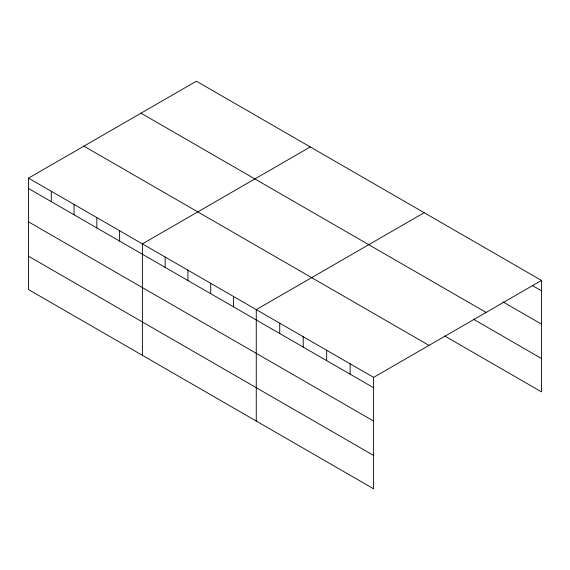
<?xml version="1.0" encoding="UTF-8"?>
<svg xmlns="http://www.w3.org/2000/svg" width="570" height="570" viewBox="0 0 570 570"><rect width="100%" height="100%" fill="white"/><g stroke="black" fill="none" stroke-linecap="round" stroke-linejoin="round"><path stroke-width="0.85" d="M28.5 178.132L373.607 377.376L373.607 488.803L28.5 289.56L28.5 178.132L196.393 81.197L541.5 280.44L541.5 391.868L444.607 335.93M310.28 146.946L142.386 243.882L142.386 355.31M424.166 212.695L256.265 309.631L256.265 421.059M373.607 377.376L541.5 280.44M532.416 285.549L541.5 290.793M502.89 301.858L541.5 324.145M140.989 113.188L486.096 312.431M473.371 319.179L541.5 358.516M83.904 146.141L429.011 345.384M28.5 188.485L373.607 387.728M28.5 221.837L373.607 421.08M28.5 256.201L373.607 455.444M350.137 363.824L350.137 374.176M326.667 350.279L326.667 360.625M303.204 336.728L303.204 347.08M279.735 323.183L279.735 333.528M233.493 296.478L233.493 306.831M210.715 283.333L210.715 293.685M187.936 270.18L187.936 280.533M165.158 257.034L165.158 267.38M119.607 230.729L119.607 241.082M96.829 217.583L96.829 227.929M74.05 204.431L74.05 214.783M51.279 191.278L51.279 201.63"/></g></svg>
